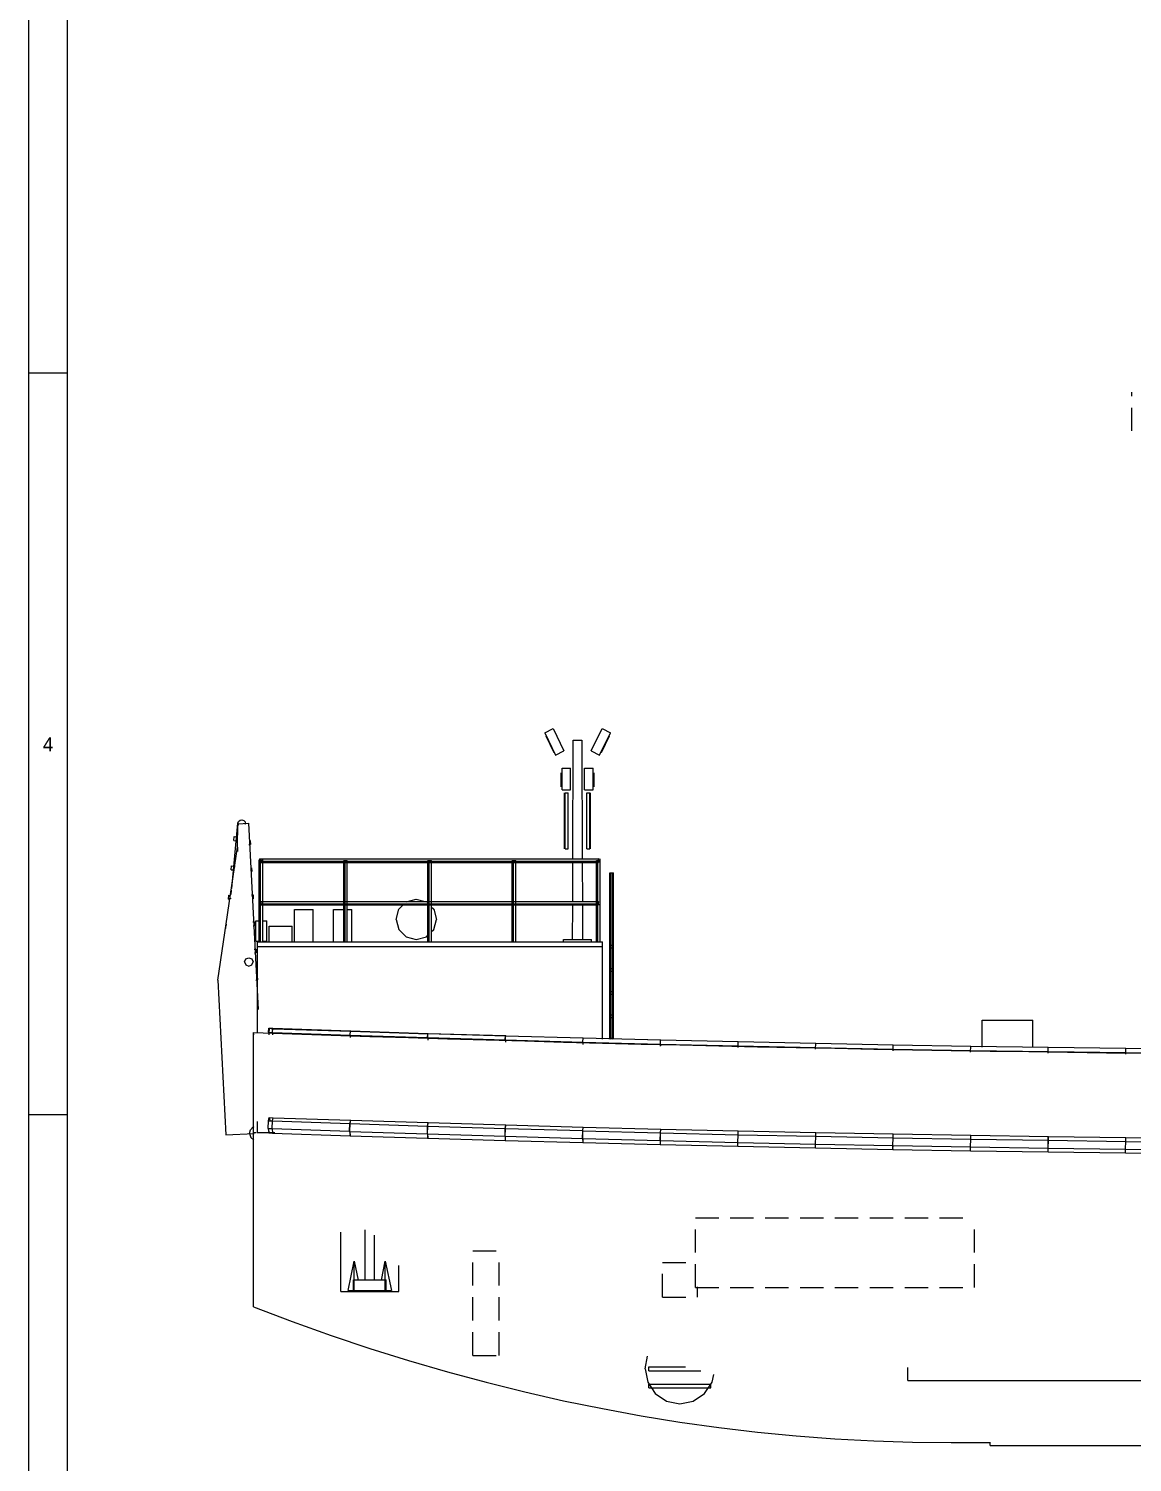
# Model space of a CAD drawing. Extents: x 5 to 836, y 5 to 589.
# Drawn here: x 5 to 147.4, y 156.4 to 341.4 of the extents above; entities that cross this region are included whole.
import ezdxf
from ezdxf.enums import TextEntityAlignment as Align

# ---------------------------------------------------------------- set-up
doc = ezdxf.new("R2010")
doc.units = 0
doc.linetypes.add('DASHED', pattern=[4.5, 3, -1.5])
for name, color, linetype in [('DETAIL', 8, 'CONTINUOUS'), ('FRAME', 7, 'CONTINUOUS'), ('MARKING', 4, 'DASHED'), ('OUTLINE', 7, 'CONTINUOUS'), ('TEXT', 7, 'CONTINUOUS'), ('THIN', 7, 'CONTINUOUS')]:
    doc.layers.add(name, color=color, linetype=linetype)

msp = doc.modelspace()

# ---------------------------------------------------------------- linework, layer by layer
at = {"layer": 'DETAIL'}
for p, q in [((71.56, 250.58), (72.64, 251.1)), ((71.56, 250.58), (72.96, 247.7)), ((72.64, 251.1), (74.04, 248.22)), ((77.56, 248.22), (78.96, 251.1)), ((78.64, 247.7), (80.04, 250.58)), ((78.96, 251.1), (80.04, 250.58)), ((72.96, 247.7), (74.04, 248.22)), ((75.25, 249.6), (76.35, 249.6)), ((77.56, 248.22), (78.64, 247.7)), ((73.8, 246), (74.9, 246)), ((73.8, 243.2), (73.8, 246)), ((74.9, 243.2), (74.9, 246)), ((76.7, 243.2), (76.7, 246)), ((76.7, 246), (77.8, 246)), ((77.8, 243.2), (77.8, 246)), ((73.8, 243.2), (74.9, 243.2)), ((74.2, 242.8), (74.6, 242.8)), ((74.2, 235.6), (74.2, 242.8)), ((74.6, 235.6), (74.6, 242.8)), ((76.7, 243.2), (77.8, 243.2)), ((77, 235.6), (77, 242.8)), ((77, 242.8), (77.4, 242.8)), ((77.4, 235.6), (77.4, 242.8)), ((31.2, 230.47), (31.97, 238.89)), ((31.92, 235.82), (31.97, 238.82)), ((31.97, 238.89), (32.06, 239.14)), ((31.97, 238.89), (32.04, 238.89)), ((31.97, 238.89), (32.02, 238.64)), ((31.97, 238.82), (33.37, 238.89)), ((32.02, 238.64), (32.06, 238.59)), ((32.06, 239.14), (32.26, 239.3)), ((32.26, 239.3), (32.51, 239.35)), ((32.51, 239.35), (32.76, 239.26)), ((32.76, 239.26), (32.92, 239.06)), ((32.9, 238.81), (32.97, 238.8)), ((32.92, 239.06), (32.97, 238.8)), ((33.17, 238.88), (33.17, 238.81)), ((33.37, 238.89), (34.59, 214.87)), ((31.47, 236.68), (31.51, 237.18)), ((31.51, 237.18), (31.85, 237.15)), ((31.87, 236.64), (31.89, 236.89)), ((29.39, 218.67), (31.92, 235.82)), ((31.47, 236.68), (31.87, 236.64)), ((31.92, 235.82), (31.95, 235.26)), ((33.41, 236.14), (33.61, 236.15)), ((33.45, 236.65), (33.58, 236.65)), ((33.58, 236.65), (33.61, 236.15)), ((74.2, 235.6), (74.6, 235.6)), ((77, 235.6), (77.4, 235.6)), ((31.12, 232.9), (31.17, 233.39)), ((31.17, 233.39), (31.57, 233.36)), ((31.54, 233.05), (31.57, 233.36)), ((33.63, 233.15), (33.76, 233.16)), ((33.76, 233.16), (33.79, 232.66)), ((34.75, 234.1), (34.92, 234.34)), ((34.75, 234.1), (35.2, 234.1)), ((34.75, 223.6), (34.75, 234.1)), ((34.75, 234.1), (34.92, 233.86)), ((34.92, 234.34), (35.2, 234.25)), ((34.92, 223.6), (34.92, 234.1)), ((34.92, 233.86), (35.2, 233.95)), ((35, 233.85), (35, 234.3)), ((35, 234.3), (78.5, 234.3)), ((35, 234.02), (78.5, 234.02)), ((35, 233.85), (78.5, 233.85)), ((35.2, 223.6), (35.2, 234.25)), ((45.63, 234.1), (46.08, 234.1)), ((45.63, 223.6), (45.63, 234.1)), ((45.8, 223.6), (45.8, 234.1)), ((46.08, 223.6), (46.08, 234.1)), ((56.5, 234.1), (56.95, 234.1)), ((56.5, 223.6), (56.5, 234.1)), ((56.67, 223.6), (56.67, 234.1)), ((56.95, 223.6), (56.95, 234.1)), ((67.37, 234.1), (67.83, 234.1)), ((67.37, 223.6), (67.37, 234.1)), ((67.55, 223.6), (67.55, 234.1)), ((67.83, 223.6), (67.83, 234.1)), ((78.25, 223.6), (78.25, 234.1)), ((78.25, 234.1), (78.7, 234.1)), ((78.35, 234.24), (78.42, 234.34)), ((78.42, 234.34), (78.7, 234.25)), ((78.42, 223.6), (78.42, 234.1)), ((78.5, 233.85), (78.5, 234.3)), ((78.59, 233.92), (78.7, 233.95)), ((78.7, 223.6), (78.7, 234.25)), ((31.12, 232.9), (31.46, 232.87)), ((33.65, 232.65), (33.79, 232.66)), ((79.95, 211.03), (79.95, 232.5)), ((79.95, 232.5), (80.45, 232.5)), ((80.08, 211.03), (80.08, 232.5)), ((80.32, 211.03), (80.32, 232.5)), ((80.45, 211.03), (80.45, 232.5)), ((30.78, 229.11), (30.82, 229.61)), ((30.82, 229.61), (31.02, 229.59)), ((31.13, 229.7), (31.18, 230.26)), ((33.74, 229.65), (33.94, 229.66)), ((33.94, 229.66), (33.96, 229.16)), ((30.78, 229.11), (30.98, 229.09)), ((31.08, 229.14), (31.09, 229.21)), ((33.83, 229.15), (33.96, 229.16)), ((34.75, 228.6), (34.92, 228.84)), ((34.75, 228.6), (34.92, 228.36)), ((34.92, 228.84), (35.2, 228.75)), ((34.92, 228.36), (35.2, 228.45)), ((35, 228.35), (35, 228.8)), ((35, 228.8), (78.5, 228.8)), ((35, 228.52), (78.5, 228.52)), ((35, 228.35), (78.5, 228.35)), ((39.3, 227.75), (41.7, 227.75)), ((44.3, 227.75), (45.63, 227.75)), ((46.03, 227.75), (46.7, 227.75)), ((52.4, 226.5), (52.75, 227.8)), ((52.75, 227.8), (53.32, 228.37)), ((53.65, 228.7), (53.7, 228.75)), ((53.7, 228.75), (55, 229.1)), ((55, 229.1), (56.3, 228.75)), ((56.3, 228.75), (56.35, 228.7)), ((56.92, 228.13), (57.25, 227.8)), ((57.25, 227.8), (57.6, 226.5)), ((78.35, 228.74), (78.39, 228.79)), ((78.5, 228.35), (78.5, 228.8)), ((78.59, 228.78), (78.7, 228.75)), ((78.59, 228.42), (78.7, 228.45)), ((30.43, 225.33), (30.48, 225.83)), ((30.48, 225.83), (30.55, 225.82)), ((33.92, 226.16), (34.12, 226.17)), ((33.94, 225.66), (34.14, 225.67)), ((34.12, 226.17), (34.14, 225.67)), ((34.3, 223.7), (34.3, 226.3)), ((34.3, 226.3), (34.86, 226.3)), ((35.14, 226.3), (35.7, 226.3)), ((35.7, 223.7), (35.7, 226.3)), ((52.4, 226.5), (52.75, 225.2)), ((57.25, 225.2), (57.6, 226.5)), ((36, 223.6), (36, 225.6)), ((36, 225.6), (39, 225.6)), ((39, 223.6), (39, 225.6)), ((52.75, 225.2), (53.7, 224.25)), ((53.7, 224.25), (55, 223.9)), ((55, 223.9), (56.3, 224.25)), ((56.3, 224.25), (56.59, 224.53)), ((56.92, 224.87), (57.25, 225.2)), ((74, 223.6), (74, 223.9)), ((74, 223.9), (77.6, 223.9)), ((77.6, 223.6), (77.6, 223.9)), ((34.09, 222.66), (34.29, 222.67)), ((34.12, 222.16), (34.32, 222.17)), ((34.29, 222.67), (34.32, 222.17)), ((34.3, 223.7), (34.86, 223.7)), ((34.5, 211.8), (34.5, 223.6)), ((34.5, 223.6), (79, 223.6)), ((34.5, 223), (79, 223)), ((35.14, 223.7), (35.7, 223.7)), ((79, 211.03), (79, 223.6)), ((80, 223), (80.1, 223.17)), ((80, 223), (80.1, 222.83)), ((80.1, 223.17), (80.3, 223.17)), ((80.1, 222.83), (80.3, 222.83)), ((80.3, 223.17), (80.4, 223)), ((80.3, 222.83), (80.4, 223)), ((32.85, 221), (33.01, 221.39)), ((32.85, 221), (33.01, 220.61)), ((33.01, 221.39), (33.4, 221.55)), ((33.01, 220.61), (33.4, 220.45)), ((33.4, 221.55), (33.79, 221.39)), ((33.4, 220.45), (33.79, 220.61)), ((33.79, 221.39), (33.95, 221)), ((33.79, 220.61), (33.95, 221)), ((80, 220), (80.1, 220.17)), ((80.1, 220.17), (80.3, 220.17)), ((80.3, 220.17), (80.4, 220)), ((29.39, 218.67), (30.41, 198.69)), ((34.3, 218.67), (34.5, 218.68)), ((34.34, 219.17), (34.47, 219.17)), ((34.47, 219.17), (34.5, 218.68)), ((80, 220), (80.1, 219.83)), ((80.1, 219.83), (80.3, 219.83)), ((80.3, 219.83), (80.4, 220)), ((80, 217), (80.1, 217.17)), ((80, 217), (80.1, 216.83)), ((80.1, 217.17), (80.3, 217.17)), ((80.1, 216.83), (80.3, 216.83)), ((80.3, 217.17), (80.4, 217)), ((80.3, 216.83), (80.4, 217)), ((80, 214), (80.1, 214.17)), ((80, 214), (80.1, 213.83)), ((80.1, 214.17), (80.3, 214.17)), ((80.1, 213.83), (80.3, 213.83)), ((80.3, 214.17), (80.4, 214)), ((80.3, 213.83), (80.4, 214)), ((128, 210.03), (128, 213.5)), ((128, 213.5), (134.5, 213.5)), ((134.5, 209.97), (134.5, 213.5)), ((35.95, 211.93), (35.99, 212.46)), ((35.95, 211.93), (35.97, 211.6)), ((35.95, 211.93), (36.45, 211.91)), ((35.99, 212.46), (36.49, 212.45)), ((35.99, 212.46), (36.05, 212.4)), ((36.02, 211.71), (36.04, 211.83)), ((36.04, 211.83), (36.05, 212.4)), ((36.05, 212.4), (36.11, 212.4)), ((36.3, 212.39), (36.55, 212.39)), ((36.45, 211.91), (36.49, 212.45)), ((36.45, 211.9), (36.49, 212.44)), ((36.45, 211.91), (36.47, 211.58)), ((36.45, 211.9), (36.47, 211.58)), ((36.45, 211.9), (46.45, 211.57)), ((36.49, 212.45), (36.55, 212.39)), ((36.49, 212.44), (46.49, 212.11)), ((36.49, 212.44), (36.54, 212.39)), ((36.54, 212.39), (46.54, 212.06)), ((36.54, 212.33), (36.54, 212.39)), ((36.55, 212.32), (36.55, 212.39)), ((46.45, 211.57), (46.49, 212.11)), ((46.45, 211.57), (46.47, 211.25)), ((46.46, 211.56), (46.49, 212.11)), ((46.46, 211.56), (46.48, 211.25)), ((46.46, 211.56), (56.46, 211.25)), ((46.49, 212.11), (56.49, 211.79)), ((46.49, 212.11), (46.54, 212.06)), ((46.49, 212.11), (46.54, 212.06)), ((46.54, 212.06), (56.54, 211.75)), ((56.46, 211.25), (56.49, 211.79)), ((56.46, 211.25), (56.48, 210.93)), ((56.47, 211.24), (56.5, 211.79)), ((56.47, 211.24), (56.48, 210.93)), ((56.47, 211.24), (66.47, 210.95)), ((56.49, 211.79), (56.54, 211.75)), ((56.5, 211.79), (66.5, 211.5)), ((56.5, 211.79), (56.53, 211.76)), ((56.53, 211.76), (66.53, 211.46)), ((66.47, 210.95), (66.5, 211.5)), ((66.47, 210.95), (66.48, 210.64)), ((66.48, 210.94), (66.5, 211.49)), ((66.48, 210.94), (66.48, 210.64)), ((66.48, 210.94), (76.48, 210.67)), ((66.5, 211.5), (66.53, 211.46)), ((66.5, 211.49), (76.5, 211.22)), ((66.5, 211.49), (66.52, 211.47)), ((66.52, 211.47), (76.52, 211.2)), ((66.52, 211.41), (66.52, 211.47)), ((76.48, 210.67), (76.5, 211.22)), ((76.49, 210.66), (76.5, 211.21)), ((76.5, 211.22), (76.52, 211.2)), ((76.5, 211.21), (86.5, 210.96)), ((76.52, 211.2), (86.52, 210.95)), ((76.52, 211.14), (76.52, 211.2)), ((76.52, 211.13), (76.52, 211.2)), ((80.03, 211.06), (80.1, 211.17)), ((80.1, 211.17), (80.3, 211.17)), ((80.3, 211.17), (80.37, 211.06)), ((86.49, 210.4), (86.51, 210.96)), ((86.49, 210.41), (86.5, 210.96)), ((86.51, 210.96), (96.51, 210.73)), ((86.51, 210.95), (96.51, 210.72)), ((76.48, 210.67), (76.48, 210.37)), ((76.49, 210.66), (76.49, 210.42)), ((76.49, 210.66), (86.49, 210.41)), ((86.49, 210.41), (86.49, 210.17)), ((86.49, 210.12), (86.49, 210.4)), ((86.49, 210.4), (96.49, 210.17)), ((96.49, 210.17), (96.51, 210.73)), ((96.49, 209.96), (96.51, 210.72)), ((96.49, 209.96), (96.49, 210.17)), ((96.5, 210.17), (106.5, 209.95)), ((96.51, 210.72), (106.51, 210.51)), ((96.51, 210.65), (96.51, 210.72)), ((106.49, 209.75), (106.51, 210.51)), ((106.5, 209.95), (116.5, 209.76)), ((106.51, 210.51), (116.51, 210.32)), ((116.49, 209.55), (116.51, 210.32)), ((116.5, 209.76), (116.51, 210.32)), ((116.5, 209.76), (126.5, 209.59)), ((116.51, 210.32), (126.51, 210.15)), ((126.49, 209.38), (126.51, 210.15)), ((126.49, 209.38), (126.51, 210.15)), ((126.5, 209.59), (136.5, 209.44)), ((126.51, 210.15), (136.51, 210)), ((136.49, 209.23), (136.5, 209.44)), ((136.5, 209.23), (136.51, 210)), ((136.5, 209.44), (146.5, 209.31)), ((136.51, 210), (146.51, 209.87)), ((146.5, 209.1), (146.5, 209.87)), ((146.5, 209.87), (156.5, 209.76)), ((146.5, 209.31), (146.5, 209.36)), ((146.5, 209.31), (156.5, 209.2)), ((33.96, 199.74), (34.08, 199.78)), ((34.5, 199), (34.5, 200.4)), ((35.89, 199.52), (35.94, 200.52)), ((35.94, 200.52), (36.04, 200.93)), ((35.94, 200.52), (36.44, 200.5)), ((36.04, 200.93), (36.54, 200.91)), ((36.04, 200.93), (36.09, 200.53)), ((36.39, 199.5), (36.44, 200.5)), ((36.4, 199.5), (36.44, 200.49)), ((36.44, 200.49), (36.54, 200.91)), ((36.44, 200.5), (36.54, 200.91)), ((36.44, 200.49), (46.44, 200.16)), ((36.54, 200.91), (46.54, 200.58)), ((36.54, 200.91), (36.55, 200.84)), ((36.54, 200.91), (36.55, 200.84)), ((46.4, 199.16), (46.44, 200.16)), ((46.42, 199.15), (46.46, 200.14)), ((46.44, 200.16), (46.54, 200.58)), ((46.46, 200.14), (46.54, 200.58)), ((46.46, 200.14), (56.46, 199.83)), ((46.54, 200.58), (56.54, 200.27)), ((46.54, 200.58), (46.54, 200.52)), ((46.54, 200.58), (46.55, 200.51)), ((56.42, 198.84), (56.46, 199.83)), ((56.44, 198.82), (56.47, 199.82)), ((56.46, 199.83), (56.54, 200.27)), ((56.47, 199.82), (56.53, 200.27)), ((56.47, 199.82), (66.47, 199.52)), ((56.53, 200.27), (66.53, 199.97)), ((56.53, 200.27), (56.54, 200.2)), ((56.54, 200.27), (56.54, 200.2)), ((66.47, 199.52), (66.53, 199.97)), ((66.48, 199.51), (66.53, 199.97)), ((66.53, 199.97), (76.53, 199.7)), ((66.53, 199.97), (66.53, 199.91)), ((66.53, 199.97), (66.54, 199.91)), ((30.41, 198.69), (34.08, 198.88)), ((33.5, 198.85), (33.61, 199.36)), ((33.5, 198.85), (33.66, 198.36)), ((33.61, 199.36), (33.96, 199.74)), ((33.66, 198.36), (34.04, 198.01)), ((34, 199), (34.35, 199)), ((34, 176.52), (34, 198.51)), ((34.49, 199), (36.74, 199)), ((35.89, 199.52), (35.96, 198.94)), ((35.89, 199.52), (36.39, 199.5)), ((35.96, 198.94), (36.02, 199.17)), ((35.96, 198.94), (36.46, 198.92)), ((36.39, 199.5), (36.46, 198.92)), ((36.4, 199.5), (36.46, 198.92)), ((36.4, 199.5), (46.4, 199.16)), ((36.46, 198.92), (36.47, 198.98)), ((36.46, 198.92), (36.47, 198.98)), ((36.46, 198.92), (46.46, 198.59)), ((46.4, 199.16), (46.46, 198.59)), ((46.42, 199.15), (46.46, 198.58)), ((46.42, 199.15), (56.42, 198.84)), ((46.46, 198.58), (46.47, 198.65)), ((46.46, 198.59), (46.47, 198.65)), ((46.46, 198.58), (56.46, 198.27)), ((56.42, 198.84), (56.46, 198.27)), ((56.44, 198.82), (56.47, 198.27)), ((56.44, 198.82), (66.44, 198.53)), ((56.46, 198.27), (56.49, 198.4)), ((56.47, 198.27), (56.49, 198.4)), ((56.47, 198.27), (66.47, 197.98)), ((66.44, 198.53), (66.47, 199.52)), ((66.44, 198.53), (66.47, 197.98)), ((66.45, 198.51), (66.48, 199.51)), ((66.45, 198.51), (66.47, 197.98)), ((66.45, 198.51), (76.45, 198.24)), ((66.47, 197.98), (66.48, 198.04)), ((66.47, 197.98), (66.48, 198.04)), ((66.47, 197.98), (76.47, 197.71)), ((66.48, 199.51), (76.48, 199.24)), ((76.45, 198.24), (76.48, 199.24)), ((76.45, 198.24), (76.47, 197.71)), ((76.47, 198.22), (76.49, 199.22)), ((76.47, 198.22), (76.47, 197.7)), ((76.47, 198.22), (86.47, 197.97)), ((76.48, 199.24), (76.53, 199.7)), ((76.49, 199.22), (76.53, 199.7)), ((76.49, 199.22), (86.49, 198.97)), ((76.53, 199.7), (86.53, 199.45)), ((76.53, 199.7), (76.53, 199.64)), ((76.53, 199.7), (76.53, 199.64)), ((86.47, 197.97), (86.49, 198.97)), ((86.47, 197.97), (86.47, 197.45)), ((86.48, 197.96), (86.51, 198.96)), ((86.48, 197.45), (86.48, 197.96)), ((86.48, 197.96), (96.48, 197.72)), ((86.49, 198.97), (86.53, 199.45)), ((86.51, 198.96), (86.52, 199.45)), ((86.51, 198.96), (96.51, 198.72)), ((86.52, 199.45), (96.52, 199.22)), ((86.52, 199.33), (86.52, 199.45)), ((86.53, 199.45), (86.53, 199.32)), ((96.48, 197.22), (96.52, 199.22)), ((96.48, 197.72), (96.51, 198.72)), ((96.51, 198.72), (96.52, 199.22)), ((96.51, 198.72), (106.51, 198.51)), ((96.52, 199.22), (106.52, 199.01)), ((96.52, 199.16), (96.52, 199.22)), ((106.48, 197.01), (106.52, 199.01)), ((106.51, 198.51), (116.51, 198.32)), ((106.52, 199.01), (116.52, 198.82)), ((116.48, 196.82), (116.52, 198.82)), ((116.51, 198.32), (116.52, 198.82)), ((116.51, 198.32), (126.51, 198.15)), ((116.52, 198.82), (126.52, 198.65)), ((126.48, 196.65), (126.52, 198.65)), ((126.51, 198.15), (136.51, 197.99)), ((126.52, 198.65), (136.52, 198.49)), ((136.48, 196.49), (136.52, 198.49)), ((136.49, 196.49), (136.51, 198.49)), ((136.51, 198.49), (146.51, 198.36)), ((136.51, 197.99), (146.51, 197.86)), ((146.49, 196.36), (146.51, 198.36)), ((146.51, 198.36), (156.51, 198.25)), ((146.51, 197.86), (146.51, 198.36)), ((76.47, 197.7), (76.48, 197.77)), ((76.47, 197.71), (76.48, 197.77)), ((76.47, 197.7), (86.47, 197.45)), ((86.47, 197.45), (86.48, 197.59)), ((86.48, 197.45), (86.48, 197.58)), ((86.48, 197.45), (96.48, 197.22)), ((96.48, 197.22), (96.48, 197.72)), ((96.48, 197.22), (96.48, 197.28)), ((96.48, 197.22), (106.48, 197.01)), ((96.49, 197.72), (106.49, 197.51)), ((106.48, 197.01), (116.48, 196.82)), ((106.49, 197.51), (116.49, 197.32)), ((116.48, 196.82), (116.49, 197.32)), ((116.48, 196.82), (126.48, 196.65)), ((116.49, 197.32), (126.49, 197.15)), ((126.48, 196.65), (136.48, 196.49)), ((126.49, 197.15), (136.49, 196.99)), ((136.49, 196.99), (146.49, 196.86)), ((136.49, 196.49), (146.49, 196.36)), ((146.49, 196.86), (156.49, 196.75)), ((146.49, 196.36), (146.49, 196.86)), ((146.49, 196.36), (156.49, 196.25)), ((146.51, 197.86), (156.51, 197.75)), ((45.25, 178.5), (45.25, 186.15)), ((48.4, 179.91), (48.4, 186.43)), ((49.6, 179.91), (49.6, 185.74)), ((46.2, 178.6), (47, 182.4)), ((47, 178.6), (47, 182.4)), ((47, 182.4), (47.51, 179.96)), ((50.49, 179.96), (51, 182.4)), ((51, 178.6), (51, 182.4)), ((51, 182.4), (51.8, 178.6)), ((52.75, 178.5), (52.75, 181.84)), ((46.9, 178.6), (46.9, 180)), ((46.9, 180), (51.1, 180)), ((51.1, 178.6), (51.1, 180)), ((45.25, 178.5), (52.75, 178.5)), ((46.2, 178.6), (51.8, 178.6)), ((47.79, 178.67), (47.8, 178.6)), ((50.2, 178.6), (50.21, 178.67)), ((85, 168.25), (85, 168.75)), ((85, 168.75), (89.73, 168.75)), ((118.4, 167), (118.4, 168.68)), ((85, 168.25), (91.68, 168.25)), ((85, 166.05), (85, 166.55)), ((85, 166.55), (93, 166.55)), ((93, 166.05), (93, 166.55)), ((118.4, 167), (294, 167)), ((85, 166.05), (93, 166.05)), ((129, 158.6), (129, 159.07)), ((129, 158.6), (289, 158.6))]:
    msp.add_line(p, q, dxfattribs=at)
at = {"layer": 'FRAME'}
msp.add_line((10, 10), (10, 584), dxfattribs=at)
at = {"layer": 'MARKING'}
for p, q in [((147.3, 289.5), (147.3, 294.5)), ((91, 179), (91, 188)), ((91, 188), (127, 188)), ((127, 179), (127, 188)), ((62.3, 170.25), (62.3, 183.75)), ((62.3, 183.75), (65.7, 183.75)), ((65.7, 170.25), (65.7, 183.75)), ((86.75, 177.75), (86.75, 182.25)), ((86.75, 182.25), (91.04, 182.25)), ((86.75, 177.75), (91.25, 177.75)), ((91, 179), (127, 179)), ((91.25, 177.75), (91.25, 179.07)), ((62.3, 170.25), (65.7, 170.25))]:
    msp.add_line(p, q, dxfattribs=at)
at = {"layer": 'OUTLINE'}
for p, q in [((71.69, 250.19), (72.73, 248.03)), ((78.87, 248.03), (79.91, 250.19)), ((75.19, 234.22), (75.25, 249.6)), ((76.35, 249.6), (76.41, 234.22)), ((73.68, 243.6), (73.68, 245.4)), ((77.92, 243.6), (77.92, 245.4)), ((74.12, 235.6), (74.12, 242.8)), ((77.48, 235.6), (77.48, 242.8)), ((75.17, 228.7), (75.19, 233.87)), ((76.41, 233.87), (76.43, 228.7)), ((39.3, 223.53), (39.3, 227.75)), ((41.7, 223.53), (41.7, 227.75)), ((44.3, 223.53), (44.3, 227.75)), ((46.7, 223.53), (46.7, 227.75)), ((75.15, 223.81), (75.17, 228.35)), ((76.43, 228.35), (76.45, 223.81)), ((34, 211.9), (39, 211.73)), ((34, 198.51), (34, 211.9)), ((34, 211.7), (34.07, 211.7)), ((39, 211.73), (44, 211.56)), ((44, 211.56), (49, 211.4)), ((49, 211.4), (54, 211.24)), ((54, 211.24), (59, 211.09)), ((59, 211.09), (64, 210.95)), ((64, 210.95), (69, 210.81)), ((69, 210.81), (74, 210.67)), ((74, 210.67), (79, 210.54)), ((79, 210.54), (84, 210.41)), ((84, 210.41), (89, 210.29)), ((89, 210.29), (94, 210.18)), ((94, 210.18), (99, 210.07)), ((99, 210.07), (104, 209.96)), ((104, 209.96), (109, 209.86)), ((109, 209.86), (114, 209.76)), ((114, 209.76), (119, 209.67)), ((116.5, 210.12), (116.51, 210.32)), ((116.5, 210.12), (116.51, 210.32)), ((119, 209.67), (124, 209.59)), ((124, 209.59), (129, 209.51)), ((129, 209.51), (134, 209.43)), ((134, 209.43), (139, 209.36)), ((139, 209.36), (144, 209.29)), ((144, 209.29), (149, 209.23)), ((116.51, 198.62), (116.52, 198.82)), ((136.51, 197.93), (136.51, 197.99)), ((116.48, 196.82), (116.49, 196.95)), ((34, 176.5), (39, 174.61)), ((39, 174.61), (44, 172.83)), ((44, 172.83), (49, 171.15)), ((49, 171.15), (54, 169.59)), ((84.5, 168.5), (84.83, 170.16)), ((54, 169.59), (59, 168.13)), ((84.5, 168.5), (84.84, 166.78)), ((59, 168.13), (64, 166.78)), ((64, 166.78), (69, 165.54)), ((84.84, 166.78), (85.82, 165.32)), ((92.18, 165.32), (93.16, 166.78)), ((93.16, 166.78), (93.36, 167.77)), ((69, 165.54), (74, 164.4)), ((85.82, 165.32), (87.28, 164.34)), ((90.72, 164.34), (92.18, 165.32)), ((74, 164.4), (79, 163.38)), ((79, 163.38), (84, 162.46)), ((87.28, 164.34), (89, 164)), ((89, 164), (90.72, 164.34)), ((84, 162.46), (89, 161.65)), ((89, 161.65), (94, 160.94)), ((94, 160.94), (99, 160.35)), ((99, 160.35), (104, 159.86)), ((104, 159.86), (109, 159.49)), ((109, 159.49), (114, 159.22)), ((114, 159.22), (119, 159.05)), ((119, 159.05), (124, 159)), ((124, 159), (129.07, 159))]:
    msp.add_line(p, q, dxfattribs=at)
at = {"layer": 'THIN'}
for p, q in [((5, 5), (5, 589)), ((5, 297), (10, 297)), ((5, 201.33), (10, 201.33))]:
    msp.add_line(p, q, dxfattribs=at)

# ---------------------------------------------------------------- texts
at = {"layer": 'TEXT'}
msp.add_text('4', height=1.8, dxfattribs=at).set_placement((7.5, 248.17), align=Align.CENTER)

doc.saveas('drawing.dxf')
